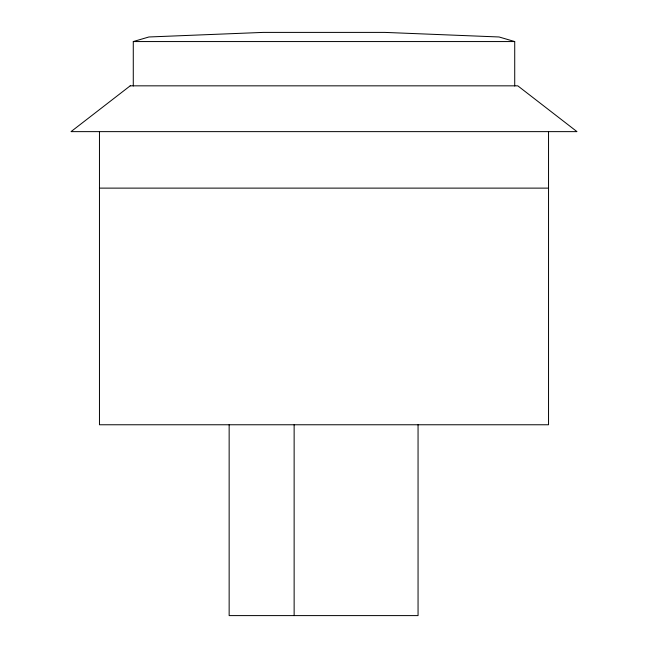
<?xml version="1.0" encoding="UTF-8"?>
<svg xmlns="http://www.w3.org/2000/svg" width="648" height="648" viewBox="0 0 648 648"><rect width="100%" height="100%" fill="white"/><g stroke="black" fill="none" stroke-linecap="round" stroke-linejoin="round"><path stroke-width="0.97" d="M133.277 85.998L133.277 41.561L148.91 36.977L263.25 32.4L384.75 32.4L499.09 36.977L514.723 41.561L514.723 85.998M133.277 41.561L514.723 41.561M99.46 188.123L548.54 188.123M548.54 131.633L548.54 424.764L99.46 424.764L99.46 131.633M418.057 424.764L418.057 615.6L229.149 615.6L229.149 424.764M294.135 424.764L294.135 615.6M130.199 85.836L71.021 131.633L576.979 131.633L517.801 85.836L130.199 85.836"/></g></svg>
